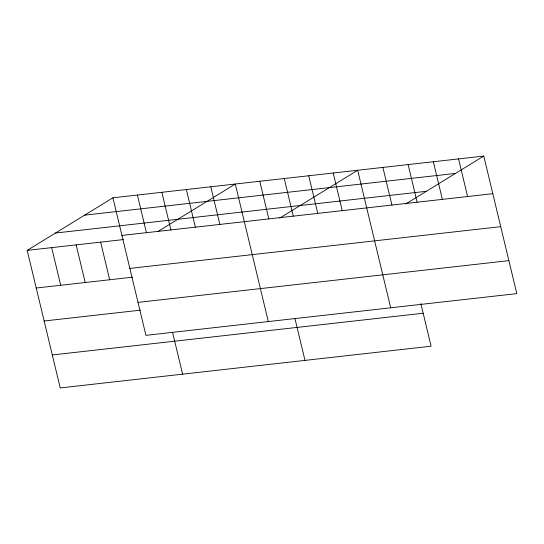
<?xml version="1.0" encoding="UTF-8"?>
<svg xmlns="http://www.w3.org/2000/svg" width="544" height="544" viewBox="0 0 544 544"><rect width="100%" height="100%" fill="white"/><g stroke="black" fill="none" stroke-linecap="round" stroke-linejoin="round"><path stroke-width="0.82" d="M420.845 303.525L431.093 346.202L60.221 387.933L27.2 250.39L112.907 197.798L483.779 156.067L516.8 293.61L145.928 335.342L112.907 197.798M158.073 231.411L235.294 184.028L268.314 321.572M279.752 218.076L357.68 170.258L390.701 307.795M405.851 203.884L483.779 156.067M84.626 215.159L455.498 173.42M55.481 233.036L426.353 191.304M121.944 235.436L492.816 193.698M27.2 250.39L123.42 239.564M129.86 268.403L500.732 226.664M36.237 288.028L132.457 277.195M138.013 302.376L508.885 260.637M44.152 320.994L140.372 310.168M52.306 354.967L423.178 313.228M458.558 158.902L467.595 196.534M433.344 161.745L442.374 199.376M408.122 164.58L417.153 202.212M382.901 167.416L391.938 205.047M333.207 173.012L342.237 210.644M308.727 175.766L317.764 213.398M284.247 178.52L293.284 216.152M294.943 318.519L304.994 360.386M259.774 181.274L268.804 218.906M210.82 186.782L219.851 224.414M186.34 189.536L195.378 227.168M161.86 192.29L170.898 229.922M172.557 332.296L182.607 374.163M137.387 195.044L146.418 232.676M100.633 242.128L109.67 279.759M76.153 244.882L85.19 282.513M51.68 247.636L60.71 285.267"/></g></svg>
